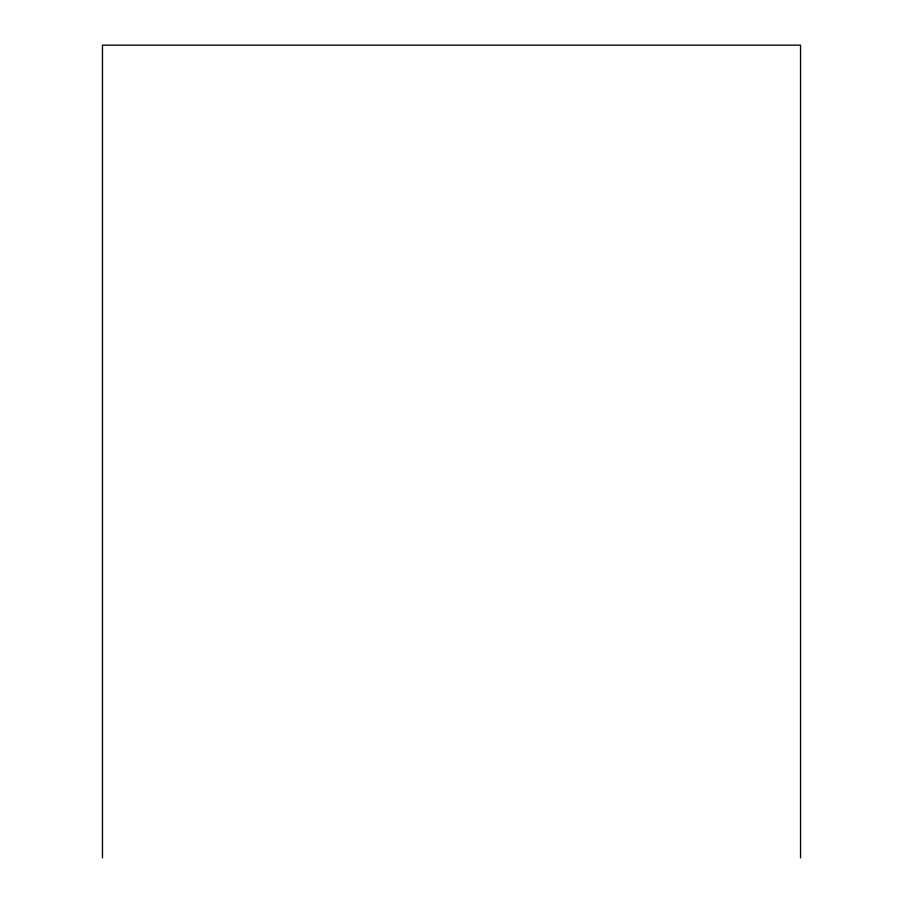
<?xml version="1.0" encoding="UTF-8"?>
<svg xmlns="http://www.w3.org/2000/svg" width="903" height="903" viewBox="0 0 903 903"><rect width="100%" height="100%" fill="white"/><g stroke="black" fill="none" stroke-linecap="round" stroke-linejoin="round"><path stroke-width="1.35" d="M800.532 857.85L800.532 45.15L102.468 45.15L102.468 857.85"/></g></svg>
